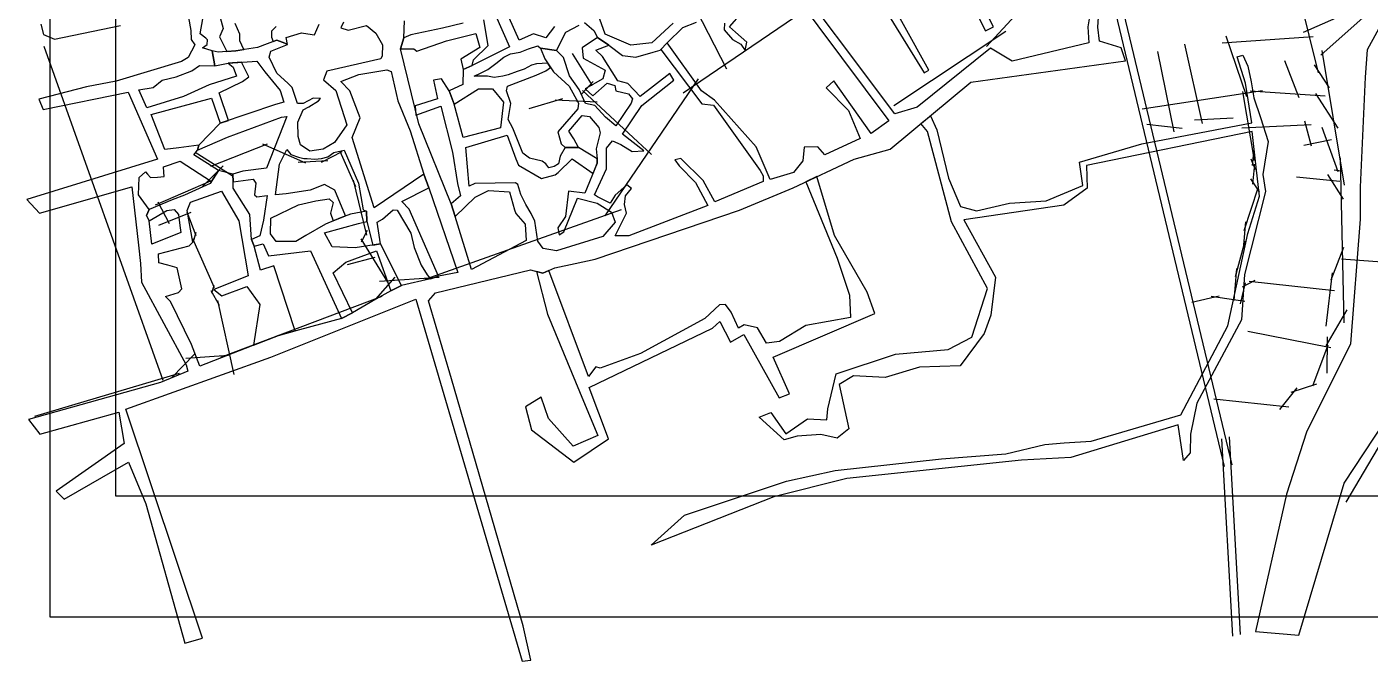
# Model space of a CAD drawing. Header units: metres. Extents: x 377 to 7748, y 902 to 5738.
# Drawn here: x 400 to 4458, y 902 to 2818 of the extents above; entities that cross this region are included whole.
import ezdxf

# ---------------------------------------------------------------- set-up
doc = ezdxf.new("R2010")
doc.units = ezdxf.units.M
doc.header["$MEASUREMENT"] = 0
doc.header["$XCLIPFRAME"] = 0
for name, color, linetype in [('图框', 6, 'Continuous'), ('底图', 73, 'Continuous'), ('水网', 141, 'Continuous'), ('路网', 2, 'Continuous')]:
    doc.layers.add(name, color=color, linetype=linetype)
picture_1 = doc.add_image_def('image1.jpg', size_in_pixel=(8192, 4266))

msp = doc.modelspace()

# ---------------------------------------------------------------- linework, layer by layer
at = {"layer": '图框'}
msp.add_lwpolyline([(469.654542356352, 5462.702795038097), (469.654542356352, 1035.860280844639), (7721.105971218801, 1035.860280844639), (7721.105971218801, 5462.702795038096), (469.654542356352, 5462.702795038097)], dxfattribs=at)
at = {"layer": '水网'}
for points in [[(3201.67740880842, 2994.267852700745), (3296.487634805395, 2805.940602304327), (3320.159747482378, 2817.857934225259), (3200.912562609081, 3054.725784803086)], [(2646.882606405692, 3012.994295963254), (3003.632286564258, 2533.861441350113), (2950.534653166135, 2495.729770000813), (2837.702133938714, 2654.888074203388), (2814.472007797144, 2633.335375259376), (2882.503266139742, 2565.361543632804), (2917.348648377782, 2480.808640123418), (2811.153381581549, 2431.071673168779), (2789.582504205871, 2455.940156646102), (2748.099869536658, 2454.282264379443), (2744.781372004843, 2412.834808496838), (2716.573242197992, 2378.018921680843), (2645.223228956005, 2356.466222736832), (2603.740722970572, 2455.940156646102), (2477.633827564554, 2596.861596176728), (2437.810570345027, 2625.045913926115), (2334.933929764375, 2769.283137990053), (2315.022301154604, 2749.388331312694), (2439.469947794715, 2585.256300571396), (2474.778591670518, 2581.633180255194), (2615.858231892635, 2383.897048048093), (2624.349045610012, 2368.234810683199), (2625.002244519245, 2350.614756343631), (2478.044328849123, 2289.270852404669), (2443.427617702837, 2353.87771831642), (2376.15353477039, 2419.789778965038), (2357.865380833391, 2415.874194754441), (2370.275130638606, 2398.254140414872), (2420.567457452533, 2347.351744632084), (2457.076592389058, 2278.31733347827), (2218.808778446589, 2186.432041808395), (2177.007394033834, 2186.432041808395), (2211.493491135028, 2255.34598569142), (2205.223373551766, 2281.449780951247), (2208.358496685294, 2307.553576211074), (2227.169106802656, 2329.480708521922), (2212.538532179533, 2340.966382415347), (2177.007394033834, 2309.641857946808), (2162.37694809449, 2285.626394161474), (2123.710686815262, 2304.421128738097), (2115.350487142976, 2310.686023684051), (2150.88162528869, 2388.997359724774), (2150.88162528869, 2451.646408661844), (2169.692235406051, 2473.57359071145), (2194.772963106691, 2462.087916818026), (2229.259188891679, 2441.204900505669), (2263.561268175661, 2443.630709450132), (2199.814279195794, 2493.749968495293), (2258.336191636903, 2580.414481217704), (2354.479195628956, 2656.637535522692), (2342.983872823141, 2677.520551835049), (2253.110986414366, 2607.562442214774), (2215.489766179628, 2647.240143365002), (2185.183704572672, 2654.549204048199), (2139.202284665662, 2728.683926878701), (2119.346633503796, 2747.478661455323), (2158.012894783038, 2763.140948558969), (2124.571838726334, 2786.112246607059), (2077.545249091039, 2754.787722138521), (2080.680372224553, 2723.463197669989), (2147.562484337948, 2686.91789425398), (2140.247325710181, 2660.814098994161), (2086.95061849161, 2630.533740262865), (2109.941264103225, 2609.650723950509), (2152.787689560486, 2648.284309102244), (2176.8235049004, 2640.975248419047), (2179.958628033928, 2624.26884531691), (2217.579848268651, 2615.915618896463), (2230.120212118956, 2600.253381531576), (2225.940047940923, 2587.723541900901), (2179.958628033928, 2518.809598017877), (2148.607525382453, 2544.913343538945), (2116.211510370267, 2580.414481217704), (2087.995659536115, 2586.679376163659), (2069.184920734959, 2628.445458527131), (2039.924028856301, 2670.211491151851), (2021.11341873894, 2725.551479405723), (2000.212726532554, 2746.434495718081), (1952.141224536535, 2753.743556401278), (1964.681588386855, 2721.374866195496), (1990.807485815778, 2681.697165045269), (2038.878987811797, 2638.886966683313), (2067.094967329729, 2587.723541900901), (2065.00488524072, 2569.972973061522), (2004.392890710588, 2501.059029178497), (2014.843172471883, 2464.513725762488), (2026.338623961478, 2453.028051869071), (2067.094967329729, 2453.028051869071), (2052.464392706621, 2480.176012866141), (2037.833946767293, 2503.147310914232), (2077.545249091039, 2550.134122486416), (2099.490982341929, 2547.001675013431), (2127.706833176068, 2513.588819070406), (2131.886997354115, 2497.926581705521), (2120.3916745483, 2449.895604396087), (2123.526797681829, 2419.615245664798), (2123.526797681829, 2406.041290035639), (2085.905577447105, 2315.200114364248), (2036.750043218722, 2321.131809373379), (2027.344802501932, 2244.908755068391), (2004.354028206537, 2210.451783126882), (2008.53419238457, 2189.568766814518), (2022.119597279394, 2198.966109233457), (2063.920981692151, 2300.248793061022), (2123.487935177778, 2285.63067169462), (2166.334231951259, 2258.48271069755), (2177.829683440854, 2228.202351966261), (2140.208463206116, 2184.347987867055), (2000.173864028504, 2141.53783924385), (1960.462561704757, 2148.846850188296), (1943.742033676404, 2170.774032237896), (1934.336792959628, 2231.334799439239), (1923.886382514538, 2254.306147226082), (1907.165854486185, 2281.4540584844), (1892.535408546857, 2311.734417215689), (1883.130039146286, 2342.014825685736), (1876.859921563024, 2347.235554894447), (1753.545850413749, 2345.147273158713), (1736.825322385412, 2336.794046738273), (1725.9891179431, 2453.063416125682), (1851.040806285324, 2491.204786532712), (1877.367450423946, 2419.525268252393), (1885.923506821957, 2400.454583048879), (1955.031076369618, 2360.340374562395), (1996.495437940917, 2370.8621113345), (2005.70984059971, 2378.095867538774), (2047.174330854788, 2418.867672138826), (2110.741341823913, 2375.169196191224), (2123.526797681829, 2406.041290035639), (2123.526797681829, 2419.615245664798), (2067.094967329729, 2453.028051869071), (2026.338623961478, 2453.028051869071), (2011.290727813015, 2427.728283625038), (2006.109275078488, 2404.172604914493), (1993.673788515603, 2396.148151681453), (1976.834099299333, 2392.524185806367), (1968.025565308722, 2404.172604914493), (1957.403619373886, 2411.938217653246), (1918.542788206789, 2421.515763590782), (1898.594227349793, 2436.011577352365), (1868.778965711273, 2511.755945854697), (1854.270898054586, 2537.900128985653), (1862.291758577208, 2586.921952084231), (1849.392495641427, 2624.339772785177), (1852.305253188824, 2638.475428203347), (1938.855138133222, 2671.735735376962), (1967.566421552197, 2685.039858246411), (1982.243208681265, 2694.703831309477), (1973.592167994977, 2707.842266378465), (1940.014450381714, 2705.991663260466), (1925.019443270226, 2701.786102093349), (1902.395417771375, 2690.483616043981), (1881.086669272409, 2682.598182638285), (1854.51668409018, 2673.398502041855), (1838.206271295043, 2668.667251946194), (1812.425503786245, 2665.250249041274), (1791.642943297484, 2668.930121279846), (1771.123541155743, 2669.45581020839), (1751.393228003639, 2669.45581020839), (1770.334323482311, 2678.129801876276), (1793.221378644361, 2689.16936885324), (1816.897651479856, 2707.305860712448), (1841.100112325555, 2726.230910833852), (1861.356484804099, 2736.744838621024), (1890.294123006635, 2741.738908311578), (1916.075019199212, 2751.989966765097), (1943.697380401878, 2760.138269504438), (1952.141224536535, 2753.743556401278), (2000.212726532554, 2746.434495718081), (2028.089752952205, 2801.585128521955), (2068.297774698658, 2822.752103401166)], [(3619.140486322256, 2903.574351400523), (3605.658671876998, 2817.570817027198), (3607.732797176257, 2769.906215405878), (3376.467697623652, 2713.952152451297), (3311.13275069659, 2753.327243000589), (3089.915924750734, 2575.308897232724), (3021.884666408122, 2555.414140294124), (2666.794106331669, 3029.573318107301)], [(2904.619119358729, 3014.731621025712), (3110.747385079027, 2678.921841851501), (3124.853984472635, 2687.580817999742), (2967.239922052622, 2973.469741348591)], [(888.5643097986612, 2846.60795551353), (895.3220102556515, 2806.709613234809), (896.5508117498101, 2779.701467885214), (908.223203448273, 2763.742091182721), (888.0203634256467, 2725.278264410496), (867.7471333708526, 2713.615669756473), (669.929524064355, 2653.461168726797), (580.235894172627, 2636.888015756137), (436.4802745735069, 2599.444927766359), (449.3814677661139, 2568.753876113973), (706.7899657428497, 2620.314862785483), (794.6844675908359, 2418.323181959924), (400.4302833935071, 2296.656411296979), (438.3585431470419, 2254.771154870418), (717.8298766219813, 2334.552619368042), (737.7716172382061, 2158.694577056842), (743.7603033765336, 2102.847502169745), (746.7546464456972, 2047.000477021414), (881.5264647345901, 1797.21064601052), (886.5169507273386, 1778.262517105606), (803.673673620171, 1743.358095301177), (405.4270748918789, 1631.664045004501), (439.3627914306708, 1587.784214661435), (677.9116507667057, 1653.603910437283), (694.2359614109882, 1559.226657275394), (489.0385942150023, 1415.06916443981), (513.0850903093378, 1391.04290734409), (707.0608451171574, 1503.165407298293), (759.9632652084692, 1376.627172982153), (877.3262258855975, 955.91308597647), (931.3972234581596, 971.3488627782353), (699.6647443865659, 1663.386330317167), (1137.381620703178, 1820.316736091568), (1575.098497019789, 1995.255606163249), (1896.949133800605, 901.8878423009155), (1922.697215627166, 904.4604800576635), (1900.033426837763, 1008.670339505806), (1682.738496706879, 1754.672071003537), (1614.003981461413, 1990.422341875848), (1635.246972544569, 2014.912960012058), (1921.212076026801, 2083.486541577171), (1958.795977962931, 2073.690344061448), (1994.745853155648, 2090.017389659748), (2056.841185713129, 2103.079036086143), (2117.302234159608, 2116.140632773779), (2552.879742496298, 2263.880111973078), (2715.602709066895, 2332.061155263611), (2899.322365949906, 2418.598635199233), (3008.079598286728, 2448.457457960293), (3251.783144129353, 2650.823721368957), (3719.430325391178, 2714.988608681117), (3706.257094670175, 2754.474716137265), (3640.477416570852, 2774.427319250892), (3635.537503306899, 2817.203943951506), (3642.99292726387, 2938.804711283177)], [(1994.249133732941, 2818.864372894794), (1968.111397395507, 2784.540899778542), (1930.771608605719, 2796.479494798216), (1887.457546261881, 2777.825421427944), (1839.662714410631, 2883.034433037741)], [(2352.190940506, 2828.847986048968), (2287.719075746835, 2769.554661867515), (2224.712404600869, 2762.96651473624), (2147.053025220201, 2795.907250392608), (2116.282286453817, 2883.749228722496)], [(1356.506691670773, 2832.012365804294), (1348.855410988049, 2815.448513981297), (1370.534125378283, 2807.803617207122), (1426.643860208351, 2821.81920326456), (1454.69872762337, 2798.8846621583), (1475.102185671901, 2763.208643007994), (1473.826929330185, 2730.080939362001), (1470.001288988816, 2721.161934574426), (1306.773109865491, 2684.21180741072), (1296.57144518313, 2657.454793047997), (1333.552720938809, 2625.601197415396), (1366.965209194517, 2521.578853083222), (1330.162031801796, 2468.818863922221), (1295.75906442781, 2448.833980354946), (1254.955494109265, 2442.43886934172), (1226.953000996058, 2461.624301858901), (1219.752370939837, 2487.204895128059), (1218.95234382819, 2529.572766719132), (1234.953786847705, 2567.144280180903), (1251.755128295088, 2575.937595128154), (1281.357804315383, 2594.323676072745), (1287.758278576162, 2601.518188397313), (1265.356361295868, 2602.317589708655), (1234.953786847705, 2586.329712698083), (1218.152316716543, 2586.329712698083), (1202.150873697028, 2634.293343729791), (1190.149823603336, 2647.083665233746), (1155.779799279145, 2677.86733045269), (1132.737808836013, 2726.470452690213), (1137.85826545491, 2744.376902795754), (1187.782685318176, 2764.841367463327), (1180.10193604794, 2768.678463914519), (1155.779799279145, 2777.631688967289), (1096.894741187556, 2755.888142410557), (1031.609080151393, 2745.655934946146), (977.8443499949062, 2741.818838494961), (959.9228161706704, 2745.655934946146), (968.4180051368311, 2700.232810433823), (1008.574939419341, 2708.257412883133), (1095.313860848706, 2713.87465946703), (1119.407969944688, 2682.57868504533), (1165.990085775324, 2625.604032524578), (1176.430844936287, 2590.295831486357), (1151.533491633949, 2583.073664412594), (984.4807016395642, 2526.901497006154), (919.4265427384962, 2460.297321546227), (916.2139519644408, 2445.853037137466), (1006.165464167847, 2484.371079155411), (1169.202547865599, 2545.358057770194), (1186.068488574688, 2546.962978260061), (1124.688766563762, 2391.511703657678), (1053.136848457987, 2381.945945805681), (1022.399824844135, 2373.38709936152), (1023.911473304892, 2350.227888287409), (1084.377797786699, 2358.283279027645), (1092.440094489139, 2345.696737213373), (1087.905020423073, 2310.957945471578), (1094.959465695821, 2304.916377547022), (1126.200415024534, 2308.94407291714), (1114.874054032712, 2234.018105931537), (1104.393274213595, 2186.491380146152), (1079.40043754036, 2175.213862953075), (1086.656401625529, 2155.075435841238), (1114.067850099222, 2162.325257664197), (1130.192186136541, 2126.076049071889), (1257.574852619422, 2141.381261635084), (1351.096181793124, 1936.774665108853), (1384.151186485018, 1953.690965767848), (1326.103473803669, 2075.327196833656), (1363.995702096479, 2107.548710055853), (1456.710827336705, 2141.381261635084), (1499.44053659802, 2020.550599486552), (1532.49541260612, 2036.661380967031), (1468.804143706584, 2162.325257664197), (1392.213354503678, 2150.242171553844), (1322.87852938594, 2153.464347745437), (1299.498229263452, 2196.157858982187), (1401.888059073084, 2223.546107916984), (1426.880767062539, 2229.990410561419), (1426.074563129048, 2261.406404605092), (1377.70142633334, 2252.545494686332), (1347.871366059175, 2241.267977493255), (1302.723044997401, 2221.935069559942), (1243.062924449084, 2188.102468241952), (1212.426531557648, 2169.575079487156), (1153.572614942808, 2169.575079487156), (1136.641946288218, 2192.935682790587), (1137.448150221709, 2240.462408575979), (1221.294903509784, 2280.739312538404), (1273.699188656727, 2292.016829731482), (1313.203953500299, 2298.461132375924), (1326.103473803669, 2287.183615182847), (1317.234973167738, 2254.96210196065), (1325.297205528288, 2231.601523526599), (1362.786396196257, 2246.906736089794), (1330.933892222768, 2324.927514290939), (1299.295809664516, 2342.063868100682), (1256.072726758983, 2324.137323537092), (1183.490308876775, 2313.544360864173), (1151.684695085161, 2310.284980081924), (1163.102035515272, 2403.177033943372), (1185.936973743082, 2447.178525287411), (1197.857339101523, 2432.863959558337), (1221.018876783957, 2423.808421881287), (1237.534025486224, 2420.387489614521), (1247.604175336993, 2419.783760575374), (1269.960023821084, 2418.173915948515), (1290.100452206388, 2420.588682888804), (1309.435320077144, 2425.418316246906), (1327.763108620929, 2438.901001255952), (1358.577985926691, 2445.944208280053), (1402.028324402301, 2345.529266816702), (1415.949336616919, 2265.679610482475), (1426.074563129048, 2261.406404605092), (1426.880767062539, 2229.990410561419), (1445.284775478929, 2158.614804298807), (1468.804143706584, 2162.325257664197), (1458.81171886393, 2228.392702191399), (1474.279638897307, 2236.635210137545), (1507.277636670988, 2265.484137165302), (1519.136362494857, 2263.938654490718), (1559.868255943351, 2194.907327139867), (1570.695838571832, 2151.633961467604), (1591.835239205451, 2098.057411123904), (1609.365445629563, 2068.693389522952), (1619.677263634686, 2056.329528126233), (1643.394715282425, 2064.572085811124), (1555.227918538468, 2267.54476415184), (1533.057374709489, 2290.726904793184), (1614.521290290242, 2331.424499166969), (1599.899208797142, 2373.318907524925), (1449.758042256682, 2271.11133150071), (1382.927017607246, 2483.307167131417), (1406.850620683777, 2543.477733779779), (1376.327469526019, 2624.254669771006), (1349.104028066969, 2653.10359679877), (1402.725919218486, 2673.709966141636), (1487.695953294344, 2687.722269441081), (1500.895178140577, 2682.77674477789), (1520.693951068038, 2594.581521791886), (1557.848563886509, 2504.156609782433), (1599.899208797142, 2373.318907524925), (1614.521290290242, 2331.424499166969), (1702.316190886107, 2076.201902623929), (1643.394715282425, 2064.572085811124), (1619.677263634686, 2056.329528126233), (1532.49541260612, 2036.661380967031), (1499.44053659802, 2020.550599486552), (1454.987236676665, 1995.022032957793), (1384.151186485018, 1953.690965767848), (1351.096181793124, 1936.774665108853), (1160.116484681221, 1885.855659992738), (922.9465590827313, 1792.830849975704), (897.3936279513349, 1857.978919336414), (834.6047523867309, 1988.674124025485), (819.4568689347798, 2003.741286895049), (858.47392222083, 2015.111616609713), (868.770040803778, 2027.023452177826), (854.6805815103288, 2089.831068273968), (825.959775491021, 2097.952760778019), (799.406519201264, 2104.991541052696), (797.7807282203139, 2132.063799660777), (890.9776455637912, 2156.577148409182), (901.8156515791343, 2167.406071747922), (884.4747390075644, 2262.700408121513), (894.7709862743067, 2288.148298385524), (987.9781983208522, 2321.176474777661), (1041.084710900366, 2232.379462564058), (1068.721742054884, 2066.155817590276), (965.2182827415963, 2024.464542318157), (989.3682406017033, 2005.299651907844), (1064.801133077795, 2033.887947846044), (1103.818186363845, 1979.310255790384), (1084.642248607024, 1856.252511725664), (1160.116484681229, 1885.855659992741), (1211.253211217562, 1899.489733559205), (1146.586500761637, 2096.200265394509), (1105.952531449259, 2082.842235686174), (1086.656401625529, 2155.075435841238), (1079.40043754036, 2175.213862953075), (1074.290018256957, 2251.123413869223), (1023.885736547236, 2331.150189919084), (1023.911473304892, 2350.227888287409), (1022.399824844135, 2373.38709936152), (979.5226795980616, 2384.084816080077), (954.1302441256558, 2344.525140779282), (876.2708901380246, 2309.364216202164), (839.3293776729114, 2295.414732953505), (770.0038177879323, 2265.879560287824), (762.2618150344788, 2248.299097999268), (769.6518676270207, 2231.773495280824), (822.7897790508723, 2263.066684332109), (845.3117583056155, 2266.582766842068), (858.6841915308614, 2251.463577232105), (862.9070787265955, 2217.709115502228), (865.0082276214089, 2196.873102315752), (778.0873473154351, 2161.360574461513), (769.6518676270207, 2231.773495280824), (762.2618150344788, 2248.299097999268), (770.0038177879323, 2265.879560287824), (737.4490069810271, 2310.138051792128), (739.2220122157596, 2362.57618145302), (758.7257132167142, 2380.291783945846), (764.9777623855023, 2373.408693309742), (774.1955075816932, 2363.260568441717), (794.5413712182926, 2364.347776519433), (814.7961547935455, 2365.430117613856), (814.0570478282986, 2379.261664523776), (813.2243433836384, 2394.844781893754), (863.3794769133237, 2412.322001906498), (958.4697379842413, 2351.285774992649), (979.5226795980619, 2384.084816080077), (904.2817476974741, 2431.850980022071), (916.2139519644408, 2445.853037137466), (919.4265427384962, 2460.297321546227), (858.9633066676032, 2452.41293265445), (817.5644565175257, 2447.014534297589), (776.2673724979976, 2553.433990617305), (957.7475454138184, 2602.857205489309), (984.4807016395642, 2526.901497006154), (1009.57560471214, 2535.339758327552), (981.4279266753601, 2619.049331324531), (1051.861206064903, 2653.359005318787), (1071.293873614748, 2667.368125337751), (1048.87023025177, 2710.866951727352), (1008.574939419341, 2708.257412883133), (1023.711756065502, 2695.895192865406), (1033.915479688483, 2668.648052785778), (950.993190735302, 2642.754105344058), (873.6849894128244, 2607.643814822128), (762.9475709421531, 2573.57102504393), (738.6287799518468, 2627.541058698604), (781.6543332423898, 2635.017440562202), (809.0373425988801, 2657.055738996169), (851.361311875793, 2666.634876573946), (898.8296729562135, 2684.858510736384), (921.7454246030538, 2700.979438923401), (968.4180051368311, 2700.232810433823), (959.9228161706704, 2745.655934946146), (931.2478215799783, 2755.023732543101), (944.7494533286372, 2764.285387631433), (946.1407824473717, 2779.205671949953), (940.5757233400217, 2783.468631643286), (923.9921148623833, 2796.463031269472), (932.1518251925445, 2842.640493778803)], [(979.0665886158532, 2864.550565695805), (992.9694564163218, 2812.755906341335), (981.8320032256888, 2787.320251811674), (1004.726715073149, 2743.737386720554), (1031.609080151393, 2745.655934946146), (1055.432313826337, 2749.389745182059), (1044.180842846035, 2775.749823075385), (1043.611545766747, 2795.766887618797), (1029.780354836344, 2828.431224999462)], [(1815.746961045181, 2853.724576943765), (1858.314271365699, 2757.469486729344), (1745.548281656811, 2701.507266618523), (1718.663793296058, 2688.822490758081), (1717.250716617112, 2643.95753458298), (1676.154905415402, 2625.101571595813), (1690.708913184513, 2584.195273395344), (1764.265724711469, 2630.413571424622), (1806.731632206836, 2630.413571424622), (1840.097536931178, 2590.256687084162), (1830.997791527741, 2512.973600378275), (1718.766740326668, 2484.181823182939), (1690.708913184513, 2584.195273395344), (1676.154905415402, 2625.101571595813), (1652.837402981604, 2660.568240315588), (1628.384652167718, 2656.750740934877), (1640.611027574661, 2600.251690413818), (1573.366155862153, 2579.637163914711), (1575.658528866319, 2551.38758891543), (1651.309025628361, 2578.873624247564), (1685.715210097056, 2439.67906464031), (1700.998082842896, 2345.00492083461), (1710.167832227162, 2307.593367217116), (1681.894459739648, 2283.161341337298), (1694.12083514659, 2244.986248052657), (1754.488330479013, 2303.01232816925), (1794.988207057249, 2323.626854668357), (1858.412328412363, 2319.809355287645), (1873.695329841983, 2265.600774551757), (1877.515951515597, 2254.148276409622), (1905.856625624379, 2221.735070015835), (1908.913122963262, 2172.107478589052), (1743.093381028055, 2085.068383283535), (1694.12083514659, 2244.986248052657), (1681.894459739648, 2283.161341337298), (1583.965324766468, 2524.987549615631), (1528.996371719389, 2751.709688866307), (1538.704662757533, 2784.540899778542), (1541.091747029873, 2836.381169573688)], [(2507.806186715505, 2828.975914133386), (2506.976691016345, 2809.085235772909), (2531.897464768161, 2779.399802320674), (2556.781949691679, 2766.139350080353), (2570.207790265567, 2746.361012634528), (2575.583423260076, 2771.940829022213), (2540.745247314175, 2802.329369551175), (2523.269982020755, 2817.572642001721), (2560.48507148552, 2860.236942821968)], [(4501.478124195942, 2844.708581578969), (4449.304955132742, 2748.825785964808), (4442.64453961965, 2665.640350116737), (4427.757626890321, 2333.201018370383), (4427.757626890321, 2237.371393488036), (4398.956908238498, 1860.210651620866), (4265.392529934906, 1593.307454993563), (4205.714779707574, 1405.907285299116), (4111.935439538385, 991.35548218256), (4242.658093745733, 979.9978855898299), (4379.064324829378, 1439.980075077321), (4623.458902615006, 1809.1015415617)], [(442.5533772769413, 2825.738020494405), (451.1540869494783, 2795.04696884202), (484.328510196894, 2780.929119899054), (683.374663629962, 2822.055114191622)], [(1153.803087607593, 2818.897250213537), (1139.468871748846, 2805.077734338352), (1139.720448554915, 2787.237983906685), (1144.768928307879, 2773.565880197575), (1155.779799279145, 2777.631688967289), (1180.10193604794, 2768.678463914519), (1187.782685318176, 2764.841367463327), (1183.907501718335, 2786.101105125367), (1229.662438157989, 2799.500676670556), (1262.479763892959, 2794.771416125194), (1269.034712472238, 2793.826791327207), (1282.875886965557, 2825.865650146276)], [(1718.682066393987, 2829.310705710457), (1655.951421973848, 2814.387437066486), (1560.361758271348, 2794.241002014686), (1538.704662757533, 2784.540899778542), (1528.996371719389, 2751.709688866307), (1569.323168602408, 2751.709688866307), (1578.284707617247, 2744.994210515703), (1667.900097765712, 2775.586928644407), (1756.768607207094, 2797.971806740985), (1768.699009901014, 2755.977174786574), (1711.195758327827, 2720.161339988794), (1718.663793296058, 2688.822490758081), (1745.548281656811, 2701.507266618523), (1749.282299140919, 2718.668978307265), (1794.089994215159, 2761.200291455644), (1780.647685692893, 2839.547489140561)], [(2085.09883194789, 2831.596795114208), (2113.261563208056, 2806.768901833806), (2124.571838726334, 2786.112246607059), (2158.012894783038, 2763.140948558969), (2199.730248682056, 2731.172655351468), (2239.938270428509, 2726.852844258254), (2292.251833504721, 2741.540102497653), (2312.996521415447, 2747.364263012139), (2334.933929764375, 2769.283137990053), (2382.068332497464, 2816.377720186483), (2422.819681114765, 2832.255588328714)], [(3129.93137120804, 2549.640589664625), (3149.563949022951, 2506.977991065694), (3184.035118804721, 2360.85606600067), (3220.95655659886, 2275.481677171592), (3268.79128042447, 2262.52323866712), (3368.728911964907, 2285.006748719912), (3479.256061125547, 2292.280793317797), (3590.445031009237, 2338.570416725408), (3579.855513389033, 2409.32733079193), (3767.817874771194, 2464.213552360678), (4100.824623891938, 2528.434296297572), (4081.325040772179, 2648.261280057501), (4056.36373162709, 2727.800317850823), (4073.229414968577, 2732.518735347039), (4088.071288372041, 2699.489812873537), (4098.190724113695, 2652.305637911399), (4106.960910335387, 2603.099284022305), (4127.199781818723, 2544.456144879543), (4150.309073883109, 2471.989560499758), (4134.117950959684, 2371.689515566345), (4141.673748271539, 2321.000250359662), (4098.475372653338, 2149.008351934055), (4077.966651266033, 2070.278215554768), (4069.331325654435, 1933.309365870351), (3934.351296996116, 1681.457117277656), (3914.921975224774, 1587.628034962727), (3913.842575608782, 1531.546292617509), (3894.41325383744, 1507.819413103483), (3878.222130914015, 1615.668955874091), (3554.298913039398, 1516.804421222325), (3405.0816960987, 1508.521575143815), (2877.29491849347, 1453.302601287061), (2656.232384409741, 1398.083677169066), (2285.952633385313, 1251.753495926183), (2386.481052197676, 1342.978207157037), (2695.075199846484, 1445.178620800158), (2842.437697346904, 1478.090607454658), (3163.167627015704, 1512.734845818348), (3357.339238549263, 1528.324763029763), (3475.229159339331, 1556.040094034208), (3534.17418407627, 1561.236749684263), (3615.656887490099, 1566.43335559556), (3886.110189767147, 1646.115044145539), (4028.285186394991, 1914.847333842983), (4088.413458565046, 2193.97790871629), (4123.353423387452, 2306.346068394036), (4113.526614580304, 2393.622268356791), (4101.515913202486, 2501.626598140894), (3601.437071519148, 2399.077018419776), (3603.620835406007, 2330.347008462166), (3532.649023817736, 2279.072218601607), (3230.199527058634, 2235.434118620229), (3326.284623345971, 2061.972638864056), (3312.090158081279, 1947.422589108865), (3292.436411783202, 1891.784019093422), (3219.793255152923, 1793.931220508981), (3096.563343201182, 1790.413297664992), (2992.698153759076, 1758.752389979141), (2897.635064118164, 1764.029224506368), (2853.624307744656, 1737.645101608992), (2883.551652962749, 1603.965674916384), (2848.343125074214, 1575.82259059701), (2799.0510573465, 1586.376259651464), (2726.873607345959, 1581.099425124237), (2688.144162326687, 1570.545805808542), (2612.445795195396, 1639.144455707464), (2647.654323083931, 1653.215997867148), (2693.425473680909, 1588.135171334703), (2758.561218103743, 1633.867621180237), (2816.65538563265, 1630.349748075008), (2820.176174079607, 1663.76961718285), (2844.822207943478, 1769.306059033595), (3024.385764516861, 1829.110001300061), (3182.824333040917, 1843.181543459744), (3255.001783041458, 1880.119285672815), (3302.533327861922, 2027.870254525115), (3193.373057900244, 2228.753258444879), (3121.195607899703, 2501.388946357322), (3101.045861469291, 2525.654674103674), (3129.93137120804, 2549.640589664625)], [(1940.004026994866, 2078.588442819309), (1972.659211156613, 1950.251381467002), (2081.864906495553, 1687.029151330942), (2124.980388867715, 1583.106426530109), (2050.341624935376, 1550.918494169295), (1976.036645863438, 1635.284578905317), (1953.520071327803, 1699.402811262902), (1906.235084645668, 1670.155924435981), (1924.24837001093, 1600.413283113412), (2052.59333386246, 1502.54859696592), (2157.295740031026, 1573.416130029232), (2098.75246608106, 1728.649747828582), (2471.402958536724, 1907.505893228612), (2493.91966175614, 1927.753745607057), (2525.442943316302, 1865.88524699222), (2565.972931901008, 1888.382882852158), (2672.927046996643, 1697.153077520161), (2704.450328556806, 1709.52678719088), (2654.913632947588, 1819.765133270339), (2962.265982039622, 1952.501115209743), (2938.623424356658, 2016.619347567321), (2840.060521726264, 2187.927934941705), (2786.677750875694, 2365.539636057689), (2753.66826703537, 2349.991177095912), (2848.133756550713, 2119.666115908913), (2885.713540605619, 2007.021856388012), (2887.849305439464, 1940.201068638955), (2753.838137023006, 1916.113632871442), (2673.715106515985, 1867.938711597664), (2634.717098430599, 1862.271079652368), (2607.773158159675, 1908.320614077282), (2566.648007054246, 1918.238969981554), (2549.630734210165, 1907.612135214738), (2527.650127652654, 1955.787056488516), (2510.632854808559, 1979.166063132245), (2492.906405607341, 1977.749155145924), (2448.236144818977, 1936.658773803763), (2253.848087153543, 1830.894329488401), (2132.600034224888, 1786.970132173599), (2119.127999747536, 1791.220856132568), (2097.147264506231, 1761.465788419766), (1976.770915559289, 2081.853866860598), (1958.795977962931, 2073.690344061448), (1940.004026994866, 2078.588442819309)]]:
    msp.add_lwpolyline(points, dxfattribs=at)
at = {"layer": '路网'}
for p, q in [((4018.226489401393, 1489.432983987586), (3412.285671933409, 4019.013838141901)), ((4041.434095880016, 1495.229936702511), (3435.493278412032, 4024.810790856827)), ((3962.996308264148, 4044.041485643378), (4301.410350167833, 2678.920498905049)), ((3298.754399735699, 2758.360307877061), (3506.136045553707, 2982.729604940593)), ((2514.547544331406, 2690.580457404925), (2403.828398958664, 2906.991702476749)), ((4308.631312262587, 2732.730771670475), (4481.673303130432, 2886.738727006275)), ((2382.47113667152, 2618.922476006628), (2747.339863083151, 2866.600996237045)), ((4256.963613119675, 2802.083262178821), (4355.241867210425, 2845.315742592378)), ((3018.908467753107, 2580.376779239479), (3357.086503589118, 2804.998401020064)), ((3897.541428046417, 2765.785458820385), (3950.199348940019, 2526.102145433572)), ((4010.561954288482, 2769.372419059852), (4286.08321019882, 2789.118855023437)), ((4022.187376404239, 2790.861153961654), (4084.383082316548, 2607.335484264077)), ((812.1064509490242, 1749.707148224908), (452.2441673198772, 2758.661078143967)), ((2108.493056750071, 2641.249060279355), (2049.062508080024, 2737.368313946914)), ((3815.629178147327, 2743.132439081856), (3865.361601798504, 2501.256939694787)), ((4312.50906953818, 2746.775504639838), (4379.366474364243, 2340.225623099155)), ((4199.423429299262, 2715.884950830929), (4242.755250005866, 2604.620941832029)), ((4288.95556103671, 2703.373116630493), (4334.279020734306, 2633.296777983524)), ((2076.853831096683, 2615.190079640081), (2111.058368069149, 2653.210584866262)), ((2146.951365027475, 2247.530186546304), (2429.020566819934, 2660.480302192242)), ((1917.371637049786, 2571.025047261217), (2019.130401561764, 2601.783196497534)), ((1996.469829867055, 2597.938440277685), (2123.454477392821, 2591.957653114856)), ((2078.560821548032, 2625.278989743987), (2286.781485665532, 2432.186119770442)), ((3769.252827694145, 2569.852754484527), (4132.596779898594, 2625.282073546958)), ((4072.75766020079, 2622.435673668653), (4107.706504204601, 2414.651367400074)), ((4095.112865265953, 2624.283369034114), (4322.515263546171, 2609.302453170145)), ((4292.528209050331, 2616.293533976328), (4360.498986012447, 2511.427272144807)), ((3783.18426329561, 2524.063353761601), (3890.227942307888, 2512.218068651091)), ((3927.527195704374, 2537.063274389875), (4043.813459125057, 2542.909219780988)), ((4070.619579058751, 2512.962011247764), (4280.158351219492, 2522.775816283662)), ((4260.04636195139, 2533.991607678618), (4280.118587928911, 2458.625999815035)), ((4257.668028176645, 2460.121445299534), (4340.735215075401, 2478.066741374722)), ((4311.811474721995, 2515.39373910438), (4360.118596734333, 2380.856020411491)), ((908.7390967554238, 2439.043502796339), (1020.136148324745, 2369.127621381224)), ((956.4239039677049, 2397.506765843922), (1127.033899921123, 2464.795943472833)), ((1112.110312312128, 2464.561077059676), (1242.063308781828, 2407.489881610527)), ((1290.283183185718, 2409.689876595716), (1352.890033801552, 2441.340687313779)), ((1394.589114602641, 2334.362866007985), (1347.197449060026, 2441.527108177077)), ((4106.242082694137, 2448.302720685555), (4101.483227520279, 2399.130935232963)), ((927.6404289435159, 2332.562422462193), (993.5938301569842, 2398.058368665152)), ((1219.445074053467, 2409.689876595716), (1309.988145631534, 2413.926574225057)), ((4097.822302427899, 2418.882842459876), (4110.269241847942, 2387.060333550747)), ((4108.804820337449, 2403.154502286205), (4102.947520346963, 2342.801493875152)), ((4367.885692826501, 2422.26547588333), (4378.783922854752, 1924.047710782019)), ((1426.972904654947, 2188.646908682095), (1387.012985252266, 2355.146156111456)), ((4096.724114978831, 2359.261391694869), (4123.082157961792, 2319.757626979794)), ((4235.15750177906, 2365.068292161304), (4366.266336034954, 2352.206645279017)), ((4329.555939653597, 2372.213662593408), (4376.278320813435, 2297.42562118249)), ((4349.468211682281, 2386.176724522877), (4370.370448094123, 2383.482972891485)), ((789.2990510519012, 2279.924641428493), (956.1934313029341, 2352.653199844302)), ((4119.055256175576, 2331.096671015956), (4076.590635518106, 2201.451206776917)), ((796.2344638205104, 2289.364958133956), (830.3027246612037, 2223.778238698469)), ((798.7757112711842, 2219.205605500633), (896.6619945428685, 2258.073012551613)), ((883.4410221364233, 2259.597256776731), (911.1607969668112, 2187.613337300201)), ((1603.713138913779, 2055.643232749557), (2196.510966351008, 2266.639618241949)), ((910.6522386355791, 2196.504587861069), (903.0247644536867, 2168.306641692121)), ((1411.586312775762, 2168.148621659384), (1429.340171623888, 2204.020611514432)), ((4081.37072351703, 2229.410307432118), (4074.757406270451, 2147.788508905149)), ((901.2449389781831, 2178.214055069722), (966.391364155439, 2030.174700901159)), ((1491.266027632198, 2046.65911992835), (1409.956918648735, 2177.943376751136)), ((4079.167271010549, 2170.186418556201), (4050.135564958792, 2062.603077615997)), ((4377.361709626828, 2151.326327252158), (4339.150088171533, 2053.014688629315)), ((1369.197100818201, 2100.229055017291), (1452.586254555193, 2122.273023669623)), ((4371.542460376259, 2116.798425481997), (4520.747363334696, 2106.310463686648)), ((4054.177908799582, 2088.305580579916), (4045.725700218696, 1991.370362594753)), ((4342.744097694026, 2074.626626433564), (4323.942752809409, 1913.446939124165)), ((965.1998809598736, 2036.301421578639), (958.1001389936717, 2012.601749164991)), ((1454.987236676665, 1995.022032957793), (1513.113060417498, 2061.654310815735)), ((1465.397240412232, 2049.864583897405), (1646.152151497386, 2062.156871222018)), ((4066.672589905065, 1981.456532917422), (4081.739659937972, 2044.978497049495)), ((4072.18488865922, 2032.861588584005), (4110.403845090448, 2052.689247938666)), ((4092.39686523081, 2049.384604887055), (4350.514153513329, 2021.099317459841)), ((956.0024645611411, 2021.468975905955), (981.2107178959413, 1976.987853722865)), ((976.0075176011889, 1991.284463760465), (1025.655138635891, 1768.124514848001)), ((986.2427687522867, 1819.805073492651), (1473.39081997174, 2004.861304237558)), ((3918.941928086424, 1985.862690493734), (4001.627052817814, 2005.323178340164)), ((3977.372732405434, 2004.221614076705), (4079.534663226048, 1989.167333545352)), ((4387.413329012081, 1963.239414532218), (4324.50522964794, 1854.034689573404)), ((4088.580747489788, 1899.008424411273), (4338.709217512951, 1848.975462110458)), ((4328.442824885074, 1881.574094592397), (4326.867735316715, 1772.203341660883)), ((838.6513427925383, 1759.083500888155), (907.1414875241024, 1829.443449930673)), ((880.1312751022195, 1816.913560561246), (1009.397112614424, 1826.306799791495)), ((4329.873531243037, 1856.384099786279), (4284.179976970365, 1732.280030525872)), ((4659.464626571833, 1848.567604298551), (4384.266366970056, 1381.859192888827)), ((424.2618775614391, 1642.311272661907), (861.802971823272, 1771.613340518823)), ((4185.481312943361, 1662.406824964739), (4237.558483900531, 1727.820055613891)), ((4219.207532274857, 1714.440081139175), (4296.579303388745, 1739.217791383962)), ((3986.099938241852, 1694.617893047842), (4212.759831063769, 1669.840182803055)), ((4043.065162896295, 976.8387284040436), (4010.068451960484, 1573.35937810687)), ((4066.272769374918, 982.635681118969), (4033.276058439107, 1579.156330821795))]:
    msp.add_line(p, q, dxfattribs=at)

# ---------------------------------------------------------------- pictures from other files: only their frames are drawn
at = {"layer": '底图'}
image = msp.add_image(picture_1, insert=(669.1837826534456, 1400.692247318798), size_in_units=(6973.641897904299, 3631.5376387279957), dxfattribs=at)
image.set_boundary_path([(-0.5, -0.5), (8191.500000000001, 4265.5)])
image.dxf.clipping = 0

doc.saveas('drawing.dxf')
